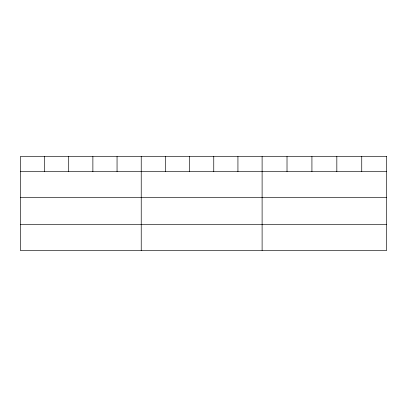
<?xml version="1.0" encoding="UTF-8"?>
<svg xmlns="http://www.w3.org/2000/svg" width="407" height="407" viewBox="0 0 407 407"><rect width="100%" height="100%" fill="white"/><g stroke="black" fill="none" stroke-linecap="round" stroke-linejoin="round"><path stroke-width="0.61" d="M20.35 171.637L386.65 171.637M20.35 197.654L386.65 197.654M20.35 224.46L386.65 224.46M361.742 156.517L361.742 171.637M336.833 156.517L336.833 171.637M311.925 156.517L311.925 171.637M287.016 156.517L287.016 171.637M262.108 156.517L262.108 250.483M237.932 156.517L237.932 171.637M213.756 156.517L213.756 171.637M189.581 156.517L189.581 171.637M165.405 156.517L165.405 171.637M141.229 156.517L141.229 250.483M117.053 156.517L117.053 171.637M92.877 156.517L92.877 171.637M68.702 156.517L68.702 171.637M44.526 156.517L44.526 171.637M386.65 156.517L20.35 156.517L20.35 250.483L386.65 250.483L386.65 156.517"/></g></svg>
